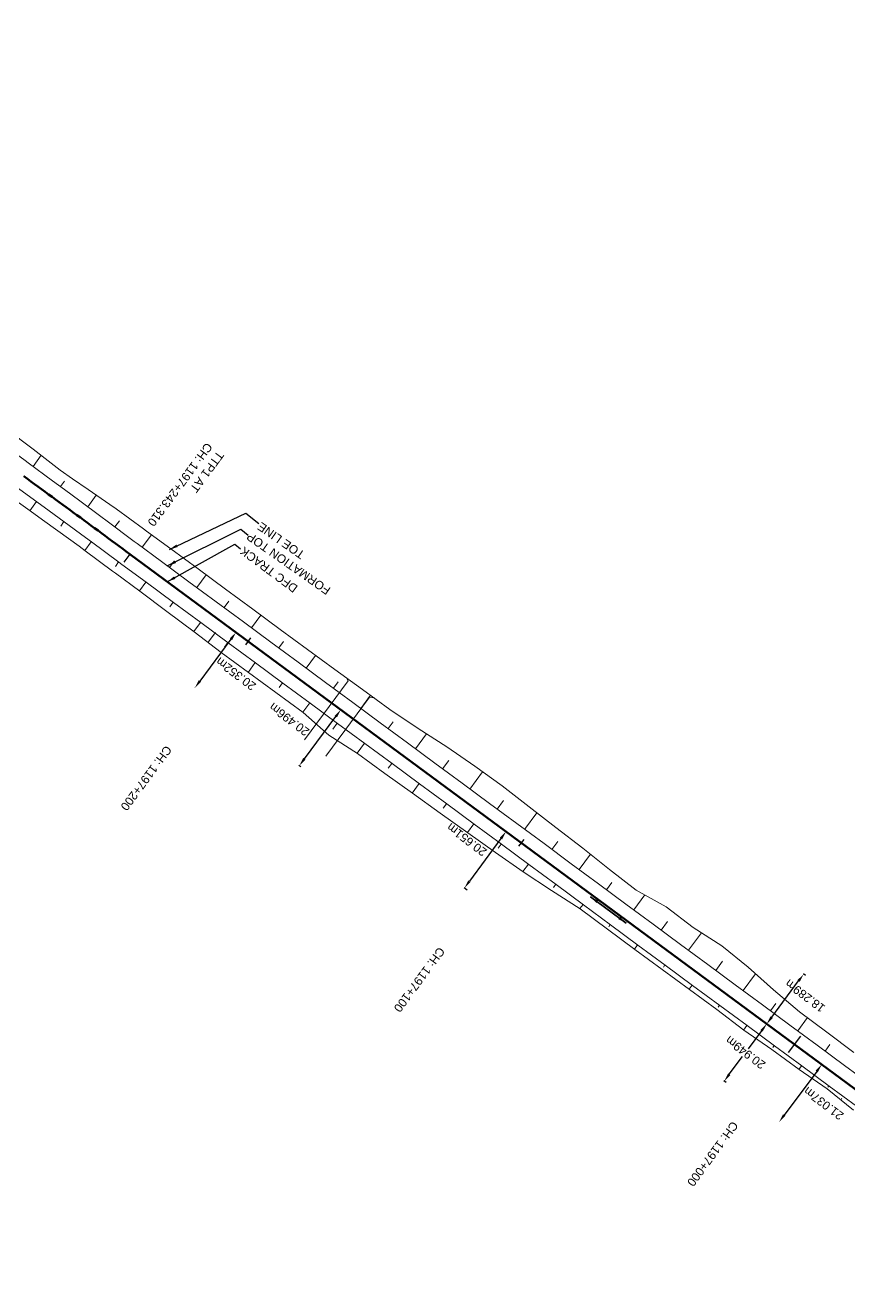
# Model space of a CAD drawing. Header units: metres. Extents: x 638322 to 644522, y 3380053 to 3384620.
# Drawn here: x 638558.1 to 638800.8, y 3384227.3 to 3384597.2 of the extents above; entities that cross this region are included whole.
import ezdxf
from ezdxf.enums import TextEntityAlignment as Align

# ---------------------------------------------------------------- set-up
doc = ezdxf.new("R2010")
doc.units = ezdxf.units.M
doc.header["$MEASUREMENT"] = 0
doc.linetypes.add('CENTER2', pattern=[1.125, 0.75, -0.125, 0.125, -0.125])
doc.layers.get('Defpoints').update_dxf_attribs({"lineweight": 0})
for name, color, linetype, lineweight in [('C-ALIG-DG-LINE', 1, 'CENTER2', 70), ('C-ALIG-DG-SPIRAL', 1, 'CENTER2', 70), ('C-ALIG-LABL-DG', 1, 'Continuous', 25), ('C-ALIG-LABL-DG-MARK', 1, 'Continuous', 25), ('PROPOSED DFCC TOE LINE', 239, 'Continuous', 0), ('PROPOSED DFCC TOE SLOPES', 239, 'Continuous', 0), ('PROPOSED DFCC TRACK', 1, 'Continuous', 0), ('PROPOSED FORMATION LINE - PLAN', 187, 'Continuous', 0)]:
    doc.layers.add(name, color=color, linetype=linetype, lineweight=lineweight)
doc.layers.add('Dimension', color=10, linetype='Continuous')
doc.layers.add('Layer3', color=1, linetype='Continuous')
doc.styles.add('Arial', font='arial.ttf')
doc.styles.get("Standard").update_dxf_attribs({"font": 'arial.ttf'})
doc.styles.add('Style-Arial', font='arial.ttf')
doc.dimstyles.new('ISO-25', dxfattribs={"dimtxt": 2.5, "dimasz": 2.5, "dimexe": 1.25, "dimexo": 0.625, "dimtad": 1, "dimtxsty": 'Standard', "dimcen": 2.5, "dimadec": 0, "dimazin": 0, "dimtfac": 1, "dimtmove": 0, "dimatfit": 3, "dimfxl": 1, "dimarcsym": 0})
doc.dimstyles.get("Standard").update_dxf_attribs({"dimtxt": 2.5, "dimasz": 2.5, "dimexe": 0.18, "dimexo": 0.0625, "dimgap": 0.09, "dimtad": 0, "dimtih": 1, "dimtoh": 1, "dimdec": 3, "dimzin": 0, "dimdsep": 46, "dimtxsty": 'Standard', "dimcen": 0.09, "dimazin": 0, "dimtfac": 1, "dimtdec": 3, "dimtofl": 0, "dimtmove": 0, "dimatfit": 3, "dimfxl": 1, "dimtolj": 1, "dimtzin": 0, "dimarcsym": 0})

# ---------------------------------------------------------------- blocks, each defined once
blk = doc.blocks.new('*D441')
at = {"layer": 'Defpoints', "color": 0, "transparency": 16777216}
for p in [(638651.0849139311, 3384395.520411881), (638651.6618625657, 3384395.091383728), (638639.4316161424, 3384378.644388502)]:
    blk.add_point(p, dxfattribs=at)
at = {"layer": 'Dimension', "color": 0, "lineweight": -2, "transparency": 16777216}
for p, q in [((638651.5615560273, 3384395.165973261), (638650.9846073927, 3384395.595001413)), ((638640.3464581559, 3384381.079547424), (638649.5931232832, 3384393.514281111)), ((638639.3313096038, 3384378.718978035), (638638.7543609694, 3384379.148006187))]:
    blk.add_line(p, q, dxfattribs=at)
at = {"layer": 'Dimension', "color": 0, "transparency": 16777216}
for points in [[(638649.258768155, 3384393.762912886), (638649.9274784115, 3384393.265649336), (638651.0849139311, 3384395.520411881)], [(638640.0121030277, 3384381.328179199), (638640.6808132841, 3384380.830915649), (638638.8546675078, 3384379.073416654)]]:
    blk.add_solid(points, dxfattribs=at)
at = {"layer": 'Dimension', "color": 0, "lineweight": 0, "transparency": 16777216, "insert": (638635.8837795716, 3384392.688588458), "char_height": 2.5, "attachment_point": 5, "rotation": 143, "style": 'Style-Arial'}
blk.add_mtext('\\A1;20.496m', dxfattribs=at)
blk = doc.blocks.new('TerminatorOpen_0.5')
at = {"color": 0, "linetype": 'ByBlock', "lineweight": -2}
for q in [(-1, 0.25), (-1, 0), (-1, -0.25)]:
    blk.add_line((0, 0), q, dxfattribs=at)
blk = doc.blocks.new('*D455')
at = {"layer": 'Defpoints', "color": 0, "transparency": 16777216}
for p in [(638776.543157438, 3384302.979687318), (638777.2027900645, 3384302.489638337), (638764.7098512431, 3384285.673462053)]:
    blk.add_point(p, dxfattribs=at)
at = {"layer": 'Dimension', "color": 0, "lineweight": -2, "transparency": 16777216}
for p, q in [((638777.1024497175, 3384302.564182383), (638776.442817091, 3384303.054231364)), ((638775.052276521, 3384300.972880379), (638771.1324550482, 3384295.69658712)), ((638765.5410995332, 3384288.170317973), (638769.4609210065, 3384293.446611232)), ((638764.609510896, 3384285.748006099), (638763.9498782693, 3384286.23805508))]:
    blk.add_line(p, q, dxfattribs=at)
at = {"layer": 'Dimension', "color": 0, "transparency": 16777216}
for points in [[(638774.7178086976, 3384301.221360532), (638775.3867443441, 3384300.724400226), (638776.543157438, 3384302.979687318)], [(638765.2066317098, 3384288.418798125), (638765.8755673564, 3384287.92183782), (638764.0502186164, 3384286.163511034)]]:
    blk.add_solid(points, dxfattribs=at)
at = {"layer": 'Dimension', "color": 0, "lineweight": 0, "transparency": 16777216, "insert": (638770.2966880274, 3384294.571599176), "char_height": 2.5, "attachment_point": 5, "rotation": 143, "style": 'Style-Arial'}
blk.add_mtext('\\A1;20.949m', dxfattribs=at)
blk = doc.blocks.new('*D457')
at = {"layer": 'Defpoints', "color": 0, "transparency": 16777216}
for p in [(638787.4510843346, 3384317.660040515), (638788.111905674, 3384317.168942552), (638777.2027900647, 3384302.489638338)]:
    blk.add_point(p, dxfattribs=at)
at = {"layer": 'Dimension', "color": 0, "lineweight": -2, "transparency": 16777216}
for p, q in [((638788.0115773838, 3384317.243502824), (638787.3507560443, 3384317.734600787)), ((638778.0331741681, 3384304.987302105), (638785.9598788919, 3384315.65347471)), ((638777.1024617746, 3384302.56419861), (638776.441640435, 3384303.055296572))]:
    blk.add_line(p, q, dxfattribs=at)
at = {"layer": 'Dimension', "color": 0, "transparency": 16777216}
for points in [[(638785.6254512577, 3384315.90200895), (638786.294306526, 3384315.404940469), (638787.4510843346, 3384317.660040515)], [(638777.6987465338, 3384305.235836345), (638778.3676018021, 3384304.738767864), (638776.5419687254, 3384302.9807363)]]:
    blk.add_solid(points, dxfattribs=at)
at = {"layer": 'Dimension', "color": 0, "lineweight": 0, "transparency": 16777216, "insert": (638787.8793931184, 3384311.250007955), "char_height": 2.5, "attachment_point": 5, "rotation": 143, "style": 'Style-Arial'}
blk.add_mtext('\\A1;18.289m', dxfattribs=at)
blk = doc.blocks.new('*D465')
at = {"layer": 'Defpoints', "color": 0, "transparency": 16777216}
for p in [(638792.7736336712, 3384291.015748097), (638780.216530785, 3384274.137072725), (638780.216530785, 3384274.137072725)]:
    blk.add_point(p, dxfattribs=at)
at = {"layer": 'Dimension', "color": 0, "lineweight": -2, "transparency": 16777216}
blk.add_line((638791.2813952328, 3384289.00995039), (638781.7087692234, 3384276.142870432), dxfattribs=at)
at = {"layer": 'Dimension', "color": 0, "transparency": 16777216}
for points in [[(638790.9470956146, 3384289.258656796), (638791.6156948507, 3384288.761243983), (638792.7736336712, 3384291.015748097)], [(638781.3744696053, 3384276.391576839), (638782.0430688413, 3384275.894164026), (638780.216530785, 3384274.137072725)]]:
    blk.add_solid(points, dxfattribs=at)
at = {"layer": 'Dimension', "color": 0, "lineweight": 0, "transparency": 16777216, "insert": (638793.332625133, 3384279.568252478), "char_height": 2.5, "attachment_point": 5, "rotation": 143, "style": 'Style-Arial'}
blk.add_mtext('\\A1;21.037m', dxfattribs=at)
blk = doc.blocks.new('*D469')
at = {"layer": 'Defpoints', "color": 0, "transparency": 16777216}
for p in [(638620.1949267997, 3384418.302086661), (638608.0576233875, 3384401.965456876), (638608.0601165523, 3384401.963605169)]:
    blk.add_point(p, dxfattribs=at)
at = {"layer": 'Dimension', "color": 0, "lineweight": -2, "transparency": 16777216}
for p, q in [((638618.7018094535, 3384416.296940723), (638609.548247569, 3384403.972454522)), ((638620.0945769174, 3384418.37661787), (638620.0920837529, 3384418.378469577)), ((638607.9597666699, 3384402.038136378), (638607.9572735054, 3384402.039988085))]:
    blk.add_line(p, q, dxfattribs=at)
at = {"layer": 'Dimension', "color": 0, "transparency": 16777216}
for points in [[(638618.367309846, 3384416.545378086), (638619.0363090613, 3384416.048503359), (638620.192433635, 3384418.303938368)], [(638609.2137479614, 3384404.220891885), (638609.8827471768, 3384403.724017159), (638608.0576233875, 3384401.965456876)]]:
    blk.add_solid(points, dxfattribs=at)
at = {"layer": 'Dimension', "color": 0, "lineweight": 0, "transparency": 16777216, "insert": (638620.1642167168, 3384406.10262427), "char_height": 2.5, "attachment_point": 5, "rotation": 143, "style": 'Style-Arial'}
blk.add_mtext('\\A1;20.352m', dxfattribs=at)
blk = doc.blocks.new('*D470')
at = {"layer": 'Defpoints', "color": 0, "transparency": 16777216}
for p in [(638700.6424005027, 3384358.962263182), (638687.4840013685, 3384343.008076611), (638688.3743153224, 3384342.350561352)]:
    blk.add_point(p, dxfattribs=at)
at = {"layer": 'Dimension', "color": 0, "lineweight": -2, "transparency": 16777216}
for p, q in [((638698.2669020277, 3384357.608752101), (638688.9691858899, 3384345.01910295)), ((638700.5418491857, 3384359.036522408), (638699.6515352321, 3384359.694037667)), ((638688.2737640054, 3384342.424820578), (638687.3834500515, 3384343.082335837))]:
    blk.add_line(p, q, dxfattribs=at)
at = {"layer": 'Dimension', "color": 0, "transparency": 16777216}
for points in [[(638697.931730971, 3384357.856282855), (638698.6020730843, 3384357.361221347), (638699.7520865491, 3384359.61977844)], [(638688.6340148333, 3384345.266633704), (638689.3043569466, 3384344.771572196), (638687.4840013685, 3384343.008076611)]]:
    blk.add_solid(points, dxfattribs=at)
at = {"layer": 'Dimension', "color": 0, "lineweight": 0, "transparency": 16777216, "insert": (638688.1834141577, 3384357.261592017), "char_height": 2.5, "attachment_point": 5, "rotation": 143, "style": 'Style-Arial'}
blk.add_mtext('\\A1;20.651m', dxfattribs=at)
blk = doc.blocks.new('Tick Hor')
at = {"color": 1}
blk.add_lwpolyline([(-0.5, 0), (0.5, 0)], dxfattribs=at)

msp = doc.modelspace()

# ---------------------------------------------------------------- linework, layer by layer
at = {"layer": 'C-ALIG-DG-LINE', "color": 1, "linetype": 'Continuous', "lineweight": 50, "flags": 128}
msp.add_lwpolyline([(638869.5704835472, 3384234.357198923), (638588.8892981703, 3384441.393805612)], dxfattribs=at)
at = {"layer": 'C-ALIG-DG-SPIRAL', "color": 1, "linetype": 'Continuous', "lineweight": 50, "flags": 128}
msp.add_lwpolyline([(638588.8892981703, 3384441.393805612), (638587.850901406, 3384442.159745899), (638586.8124932558, 3384442.925670749), (638585.7740623346, 3384443.691564725), (638584.7355972582, 3384444.457412391), (638583.6970866449, 3384445.223198306), (638582.6585191159, 3384445.988907029), (638581.6198832954, 3384446.754523117), (638580.581167812, 3384447.520031121), (638579.5423612988, 3384448.285415592), (638578.5034523952, 3384449.050661074), (638577.4644297457, 3384449.81575211), (638576.4252820027, 3384450.580673235), (638575.3859978254, 3384451.345408977), (638574.3465658819, 3384452.109943863), (638573.3069748487, 3384452.874262408), (638572.2672134123, 3384453.638349125), (638571.2272702698, 3384454.402188515), (638570.1871341284, 3384455.165765074), (638569.1467937081, 3384455.929063286), (638568.1062377408, 3384456.69206763), (638567.0654549715, 3384457.454762573), (638566.0244341592, 3384458.217132573), (638564.9831640773, 3384458.979162076), (638563.9416335144, 3384459.740835518), (638562.8998312751, 3384460.502137322), (638561.8577461806, 3384461.263051902), (638560.8153670692, 3384462.023563656), (638559.7726827976, 3384462.783656972), (638558.7296822409, 3384463.543316222), (638557.6863542936, 3384464.302525765)], dxfattribs=at)
at = {"layer": 'C-ALIG-LABL-DG', "color": 1, "linetype": 'Continuous', "lineweight": 25}
for p, q in [((638588.889298784, 3384441.393805454), (638588.889298784, 3384441.393805454)), ((638784.6948725254, 3384296.963313662), (638783.2108582362, 3384294.951423607))]:
    msp.add_line(p, q, dxfattribs=at)
at = {"layer": 'C-ALIG-LABL-DG-MARK', "color": 1, "linetype": 'Continuous', "lineweight": 25}
msp.add_line((638588.8892981703, 3384441.393805612), (638587.1084810232, 3384438.979537548), dxfattribs=at)
at = {"layer": 'Layer3', "color": 1, "linetype": 'Continuous', "lineweight": -3}
msp.add_lwpolyline([(638869.5704969717, 3384234.357189042), (638588.889298784, 3384441.393805454), (638587.8509020202, 3384442.159745741), (638586.8124938705, 3384442.925670591), (638585.7740629497, 3384443.691564569), (638584.7355978738, 3384444.457412235), (638583.697087261, 3384445.223198151), (638582.6585197324, 3384445.988906875), (638581.6198839124, 3384446.754522962), (638580.5811684295, 3384447.520030968), (638579.5423619167, 3384448.285415439), (638578.5034530136, 3384449.050660923), (638577.4644303647, 3384449.815751959), (638576.425282622, 3384450.580673084), (638575.3859984452, 3384451.345408827), (638574.3465665022, 3384452.109943714), (638573.3069754695, 3384452.87426226), (638572.2672140336, 3384453.638348977), (638571.2272708914, 3384454.402188368), (638570.1871347507, 3384455.165764926), (638569.1467943308, 3384455.92906314), (638568.106238364, 3384456.692067484), (638567.065455595, 3384457.454762429), (638566.0244347833, 3384458.217132429), (638564.9831647017, 3384458.979161932), (638563.9416341394, 3384459.740835374), (638562.8998319005, 3384460.50213718), (638561.8577468063, 3384461.26305176), (638560.8153676956, 3384462.023563516), (638559.7726834244, 3384462.783656832), (638558.729682868, 3384463.543316083), (638557.6863549213, 3384464.302525626)], dxfattribs=at)
at = {"layer": 'PROPOSED DFCC TOE LINE', "lineweight": 0}
for points in [[(638552.4487991208, 3384478.291400608, 264.724848507398), (638560.482243655, 3384472.285243169, 264.7976061113548), (638561.3490718096, 3384471.611103122, 264.8149179433726), (638568.3959212581, 3384466.121719837, 264.9362543394447), (638572.0396318517, 3384463.588211016, 264.8719234303962), (638576.6159610772, 3384460.389846393, 264.7944403664112), (638583.0361574125, 3384456.003653966, 264.6405113449071), (638584.8466118127, 3384454.682891552, 264.6300114176265), (638592.9263623535, 3384448.782873758, 264.5830943709504), (638593.8095651148, 3384448.136576949, 264.5784008277961), (638601.0094901518, 3384442.894963712, 264.5448730587643), (638609.083045174, 3384436.994150105, 264.5165992427839), (638617.1518172966, 3384431.08685188, 264.4923542730518), (638625.1972173747, 3384425.147866018, 264.4877966016459), (638633.2405225141, 3384419.206039853, 264.4850035889829), (638641.2649015628, 3384413.238553841, 264.4981528527424), (638649.3537262577, 3384407.358442739, 264.4570167218435), (638657.4577056926, 3384401.498878317, 264.4031150884124), (638665.5557399181, 3384395.631253426, 264.3542213656929), (638673.8634326909, 3384390.047881979, 264.1287230517229), (638682.296306363, 3384384.634229832, 263.7977793747598), (638690.5204630266, 3384378.937600771, 263.6426471898565), (638698.6342311525, 3384373.091307781, 263.5805001128135), (638706.5484704016, 3384366.974495077, 263.6864249612941), (638714.4635243252, 3384360.858786901, 263.7916635736552), (638722.4112557038, 3384354.787382569, 263.8693765322359), (638730.1949939799, 3384348.493637649, 264.085228074873), (638738.1076124811, 3384342.374627547, 264.1925181503166), (638746.9592648749, 3384337.528752366, 263.508818785688), (638754.893267284, 3384331.438734401, 263.5980962575256), (638763.2970029069, 3384325.985577111, 263.2916968378057), (638771.1071123015, 3384319.727585951, 263.4853348305367), (638778.5688737527, 3384312.997307333, 263.9724015769145), (638786.258588411, 3384306.576085917, 264.2674533374509), (638794.2810077458, 3384300.605942939, 264.282253354092), (638802.2660988183, 3384294.585190591, 264.3284966036856)], [(638802.1240597678, 3384277.545737805, 265.9305115734608), (638794.353901441, 3384283.857894315, 266.1708536182792), (638786.1079680022, 3384289.524998592, 266.0104294156299), (638778.027039555, 3384295.415815366, 265.9889961554825), (638769.8023186648, 3384301.111679452, 265.8464402130345), (638761.8900942786, 3384307.231223891, 265.967113783946), (638753.8207925399, 3384313.137804067, 265.9554742105216), (638745.7560112141, 3384319.050512983, 265.9476423792678), (638737.6912298885, 3384324.9632219, 265.9398105480366), (638729.6264485628, 3384330.875930816, 265.9319787168073), (638721.6285214889, 3384336.879280212, 265.9804611543641), (638713.1707879256, 3384342.259227511, 265.6416284157808), (638704.8448765172, 3384347.817898272, 265.4138352609006), (638696.6097572424, 3384353.499664309, 265.2625203029734), (638688.4710580771, 3384359.312155987, 265.1924242329183), (638680.3083958236, 3384365.092158696, 265.1021430024795), (638672.1830792974, 3384370.922794454, 265.0433197163723), (638664.0630896657, 3384376.760652373, 264.988983506979), (638655.9724279299, 3384382.638272829, 264.9593514708856), (638647.5277931452, 3384388.035979351, 264.6315524081342), (638640.0192767879, 3384394.702868029, 265.0922869613946), (638631.9763099075, 3384400.645152801, 265.102830394225), (638623.8415898068, 3384406.463039265, 265.0360860648386), (638615.8137135452, 3384412.425783784, 265.059340988077), (638607.8468728125, 3384418.471279801, 265.1340088144216), (638599.8316518152, 3384424.45118223, 265.1679238217929), (638591.8232281911, 3384430.440300484, 265.2075645549334), (638584.6533340716, 3384435.722629408, 265.2109563496689), (638583.7751275743, 3384436.375561236, 265.2137589432108), (638575.7524012603, 3384442.338836428, 265.2397704696058), (638573.9598192641, 3384443.677556289, 265.2486398876281), (638567.7155005482, 3384448.272350318, 265.2545469806724), (638563.196187946, 3384451.518306966, 265.230137695213), (638559.5999141479, 3384454.087762761, 265.2078457385688), (638552.3629739827, 3384459.243854038, 265.1657351198784)]]:
    msp.add_polyline3d(points, dxfattribs=at)
at = {"layer": 'PROPOSED DFCC TOE SLOPES'}
for p, q in [((638560.4039759852, 3384467.2001672, 266.8711658049356), (638562.8004663606, 3384470.480489925, 264.8399088255242)), ((638569.6303732437, 3384462.862386919, 265.8798443720676), (638568.4597786396, 3384461.275307213, 266.8658962933157)), ((638561.4529008897, 3384456.854055779, 266.8714066842726), (638559.4893282482, 3384454.166551722, 265.2072022565797)), ((638576.499416221, 3384455.328529356, 266.8606247280156), (638579.0282018215, 3384458.74183572, 264.7366050856788)), ((638568.5657327807, 3384449.644902226, 266.0594324921689), (638569.5191114302, 3384450.943370123, 266.8648751083759)), ((638585.8642366779, 3384451.167507801, 265.7358530224164), (638584.5299899294, 3384449.369514246, 266.8553513446651)), ((638592.5602929725, 3384443.410148156, 266.8498513912723), (638595.2703186005, 3384447.073134653, 264.5715985617687)), ((638577.5740681791, 3384445.017354445, 266.858345752279), (638575.6549846927, 3384442.411588187, 265.240252471691)), ((638584.6510449848, 3384437.765096928, 266.0329445438989), (638585.6230432546, 3384439.083215925, 266.851818628313)), ((638601.9772069342, 3384439.330650256, 265.6900074116857), (638600.608029491, 3384437.474330022, 266.8433256336862)), ((638608.6557660092, 3384431.538511887, 266.8367998761001), (638611.418554987, 3384435.284279909, 264.5095815251109)), ((638593.6707941003, 3384433.14741722, 266.8452928531086), (638591.7266013616, 3384430.51148908, 265.2076102652838)), ((638618.092032294, 3384427.485251718, 265.6606545857375), (638616.7035025278, 3384425.602693752, 266.830274118514)), ((638600.7270314377, 3384425.86733213, 266.0035833477232), (638601.7185304804, 3384427.211598897, 266.8387670940909)), ((638609.7662668606, 3384421.275780574, 266.8322413350731), (638607.750671808, 3384418.543052323, 265.1344158721653)), ((638624.7512390461, 3384419.666875618, 266.8237483609278), (638627.5253557578, 3384423.428001693, 264.4869881628422)), ((638616.7660482278, 3384413.919152916, 265.9429763745073), (638617.8140032408, 3384415.339962252, 266.8257155760554)), ((638634.1810791481, 3384415.604902879, 265.6530161263928), (638632.7989755647, 3384413.731057482, 266.8172226033417)), ((638625.8617396209, 3384409.40414393, 266.8191898170376), (638623.7452369102, 3384406.534605853, 265.0363651771646)), ((638640.846712083, 3384407.795239347, 266.8106968457556), (638643.6062156023, 3384411.53655297, 264.4862459806769)), ((638632.8940753206, 3384402.091653184, 265.957346683733), (638633.9094760012, 3384403.468325608, 266.8126640580198)), ((638650.2969377225, 3384403.760905163, 265.6227929786754), (638648.8944486015, 3384401.859421213, 266.8041710881694)), ((638656.9421851197, 3384395.923603077, 266.7976453305834), (638659.8016854348, 3384399.800491586, 264.3889627778171)), ((638641.9572123813, 3384397.532507285, 266.8061382990021), (638639.9227427697, 3384394.774189052, 265.0924135067295)), ((638648.7213112591, 3384389.856343121, 265.7183474088471), (638650.0049487615, 3384391.596688963, 266.7996125399844)), ((638666.4751635309, 3384392.001464464, 265.5400351738452), (638664.9899216383, 3384389.987784943, 266.7911195729972)), ((638673.0376581566, 3384384.051966808, 266.7845938154111), (638676.3043318652, 3384388.480897868, 264.0329312517674)), ((638658.0526851417, 3384385.660870641, 266.7930867809666), (638655.8710729768, 3384382.703057667, 264.9554171315718)), ((638665.0332023606, 3384378.278124798, 265.8875944383227), (638666.1004215219, 3384379.725052319, 266.7865610219488)), ((638682.881093489, 3384380.550743298, 265.2654721750513), (638681.0853946751, 3384378.116148673, 266.778068057825)), ((638689.1331311935, 3384372.180330538, 266.7715423002388), (638692.8689969535, 3384377.245388569, 263.6246586897386)), ((638674.148157902, 3384373.789233997, 266.7800352629311), (638672.0856208295, 3384370.992862116, 265.0426675574462)), ((638699.0529395328, 3384368.782652963, 265.1880883258596), (638697.1808677118, 3384366.244512404, 266.7650165426528)), ((638681.2033838514, 3384366.507777675, 265.9374732461359), (638682.1958942822, 3384367.853415675, 266.7735095039133)), ((638705.2286042302, 3384360.308694268, 266.7584907850666), (638708.8394864111, 3384365.204300524, 263.7168863261901)), ((638690.2436306623, 3384361.917597352, 266.7669837448955), (638688.3730874399, 3384359.381529255, 265.191340651435)), ((638697.4017206298, 3384354.775603274, 266.0110684877546), (638698.2913670425, 3384355.98177903, 266.7604579858778)), ((638715.020169794, 3384356.737146125, 265.2830613264232), (638713.2763407488, 3384354.372876133, 266.7519650274805)), ((638706.3391034227, 3384350.045960707, 266.75393222686), (638704.7460362299, 3384347.886092475, 265.4120191349389)), ((638721.3240772671, 3384348.437057999, 266.7454392698943), (638724.6642623385, 3384352.965655198, 263.931854860828)), ((638713.728848864, 3384343.218043336, 266.1931504220933), (638714.3868398028, 3384344.110142385, 266.7474064678423)), ((638730.9285594203, 3384344.611863608, 265.4275983745046), (638729.3718137856, 3384342.501239864, 266.7389135123082)), ((638737.4195503038, 3384336.565421729, 266.7323877547223), (638740.6697273497, 3384340.971986741, 263.9946210538519)), ((638722.434576183, 3384338.174324063, 266.7408807088245), (638721.5270093201, 3384336.943851899, 265.9763943856611)), ((638730.0063838441, 3384331.593245247, 266.3334577834382), (638730.4823125632, 3384332.238505741, 266.7343549498067)), ((638747.3615261771, 3384333.197798725, 265.1302610941144), (638745.4672868223, 3384330.629603595, 266.725861997136)), ((638753.5150233407, 3384324.693785459, 266.7193362395499), (638757.3257324364, 3384329.860315508, 263.5094088041561)), ((638738.5300489434, 3384326.302687419, 266.727829190789), (638737.5944340465, 3384325.034187946, 265.9397165481292)), ((638746.1185003478, 3384319.744174063, 266.3344259055657), (638746.5777853236, 3384320.366869096, 266.7213034317712)), ((638763.5602012664, 3384321.466083004, 265.0302779630421), (638761.5627598593, 3384318.757967324, 266.7128104819637)), ((638769.6104963776, 3384312.82214919, 266.7062847243776), (638773.2669225957, 3384317.7795037, 263.6263165249617)), ((638754.6255217037, 3384314.431050773, 266.7147776727534), (638753.723996698, 3384313.208770113, 265.955380210614)), ((638779.226449052, 3384309.012506443, 265.3787817059531), (638777.6582328961, 3384306.886331054, 266.6997589667915)), ((638762.2332511327, 3384307.898674414, 266.3376129980745), (638762.673258084, 3384308.495232451, 266.7082519137358)), ((638770.7209944641, 3384302.559414129, 266.7017261547179), (638769.7073538556, 3384301.185127997, 265.8478885721935)), ((638785.7059694143, 3384300.95051292, 266.6932332092055), (638788.5806813884, 3384304.848025278, 264.2717372090952)), ((638778.3485274583, 3384296.053887292, 266.3412427767308), (638778.7687308443, 3384296.623595807, 266.6952003957002)), ((638795.1730009865, 3384296.93896409, 265.4911729678194), (638793.7537059328, 3384295.014694785, 266.6867074516193)), ((638786.8164672244, 3384290.687777484, 266.6886746366824), (638786.0109783579, 3384289.595701882, 266.0101721674319)), ((638794.5595674817, 3384284.338935852, 266.425538519092), (638794.8642036046, 3384284.751959162, 266.6821488776646))]:
    msp.add_line(p, q, dxfattribs=at)
at = {"layer": 'PROPOSED DFCC TOE SLOPES', "flags": 128}
for points in [[(638614.1219692281, 3384418.317841661), (638611.9962385439, 3384415.4565486)], [(638798.7376693811, 3384281.143028151), (638798.4467201469, 3384280.751456293)]]:
    msp.add_lwpolyline(points, dxfattribs=at)
at = {"layer": 'PROPOSED DFCC TRACK', "linetype": 'Continuous', "flags": 128}
for points in [[(638640.343607492, 3384386.624666313), (638653.2780021111, 3384404.032324888), (638652.7892725611, 3384404.964478587)], [(638646.6394565966, 3384381.87036581), (638659.573851216, 3384399.278024385), (638660.9998538175, 3384399.003550552)]]:
    msp.add_lwpolyline(points, dxfattribs=at)
at = {"layer": 'PROPOSED FORMATION LINE - PLAN', "lineweight": 0, "extrusion": (0.01216295721070906, 0.01592261641851104, 0.9997992462281012), "elevation": 61923.09109227904, "flags": 128}
msp.add_lwpolyline([(1546124.196260352, -3076564.221129649), (1546126.964631964, -3076564.262145542), (1546136.963534447, -3076564.410288195), (1546146.962436936, -3076564.55843087), (1546156.961339416, -3076564.706573508), (1546166.960241903, -3076564.85471617), (1546176.959144386, -3076565.002858835), (1546186.95804687, -3076565.151001487), (1546196.95694935, -3076565.299144128), (1546206.955851837, -3076565.447286799), (1546213.208013572, -3076565.53991813), (1546216.954770355, -3076565.609416534), (1546226.542042598, -3076565.784209345), (1546226.955978402, -3076565.791578597), (1546236.960640294, -3076565.962327783), (1546239.882194107, -3076566.008823583), (1546246.968934053, -3076566.113318243), (1546253.228873227, -3076566.19397561), (1546256.980852523, -3076566.222208889), (1546266.993877449, -3076566.274617824), (1546268.914501466, -3076566.280856193), (1546277.007021409, -3076566.293656477), (1546284.600369449, -3076566.285845908), (1546287.020049245, -3076566.270277997), (1546297.030428645, -3076566.187712323), (1546297.947903623, -3076566.178866905), (1546307.037254453, -3076566.082162792), (1546311.28914137, -3076566.03238816), (1546317.040639217, -3076565.961979379), (1546324.624371941, -3076565.866197001), (1546327.040905576, -3076565.844549356), (1546337.040504016, -3076565.754971632), (1546347.040102459, -3076565.665393911), (1546357.039700904, -3076565.5758162), (1546367.03929935, -3076565.48623849), (1546377.038897793, -3076565.396660769), (1546387.038496236, -3076565.307083047), (1546397.038094677, -3076565.217505326), (1546407.037693121, -3076565.127927602), (1546417.037291564, -3076565.038349884), (1546427.036890006, -3076564.948772153), (1546437.036488445, -3076564.859194425), (1546447.036086887, -3076564.769616704), (1546457.035685332, -3076564.680038987), (1546467.035283773, -3076564.590461263), (1546477.034882217, -3076564.500883545), (1546487.034480663, -3076564.41130584), (1546497.034079108, -3076564.321728122), (1546507.033677549, -3076564.232150398), (1546517.033275988, -3076564.142572667), (1546522.852288904, -3076564.090445179), (1546524.670397714, -3076564.074157089), (1546526.488506521, -3076564.057866485), (1546527.032874431, -3076564.052988354), (1546528.306615329, -3076564.041573403), (1546530.124724139, -3076564.025277823), (1546531.94283294, -3076564.008979729), (1546533.760941748, -3076563.992679161), (1546535.579050557, -3076563.976376103), (1546537.032472877, -3076563.963341431), (1546537.397159368, -3076563.960070565), (1546539.215268173, -3076563.943762515), (1546541.033376985, -3076563.927451993), (1546542.851485786, -3076563.911138942), (1546547.03207132, -3076563.873625683), (1546557.031669765, -3076563.783897173), (1546567.031268207, -3076563.694168659), (1546577.030866649, -3076563.604440147), (1546584.04425298, -3076563.541507538), (1546587.03078726, -3076563.537085881), (1546597.033259854, -3076563.519793855), (1546604.050347275, -3076563.502538464), (1546607.038196444, -3076563.470822697), (1546617.043173244, -3076563.355340865), (1546621.572071965, -3076563.29836732), (1546627.047975012, -3076563.225569197), (1546637.052581339, -3076563.081507984), (1546639.093231468, -3076563.050368689), (1546647.055114333, -3076562.864050486), (1546657.05442924, -3076562.622745784), (1546659.093676546, -3076562.573120156), (1546667.052813797, -3076562.439137217), (1546677.051398837, -3076562.270822483), (1546687.049983872, -3076562.102507741), (1546697.048568916, -3076561.93419303), (1546707.047153949, -3076561.765878282), (1546717.045738996, -3076561.597563577), (1546727.044324033, -3076561.429248841), (1546737.042909069, -3076561.260934103), (1546747.041494112, -3076561.092619392), (1546757.040079148, -3076560.924304648), (1546767.038664193, -3076560.755989941), (1546777.03724923, -3076560.5876752), (1546787.035834265, -3076560.419360464), (1546797.034419313, -3076560.251045753), (1546807.033004344, -3076560.082731009), (1546817.031589388, -3076559.914416299), (1546827.030174425, -3076559.746101564), (1546837.028759468, -3076559.577786849), (1546847.027344508, -3076559.409472118), (1546857.025929542, -3076559.241157372), (1546867.024514585, -3076559.072842662), (1546877.023099626, -3076558.904527928), (1546887.021684665, -3076558.73621321), (1546897.0202697, -3076558.567898464), (1546907.01885474, -3076558.399583736), (1546917.017439778, -3076558.231269007), (1546927.016024818, -3076558.062954281), (1546937.014609862, -3076557.894639573), (1546947.013194896, -3076557.726324823), (1546957.011779936, -3076557.558010097), (1546967.010364976, -3076557.389695371), (1546977.008950015, -3076557.221380644), (1546987.007535056, -3076557.053065923), (1546997.0061201, -3076556.8847512), (1547005.91049624, -3076556.734856222), (1547007.004794477, -3076556.720539386), (1547017.006066279, -3076556.58767155), (1547019.245779218, -3076556.556873853), (1547027.010667736, -3076556.444835304), (1547032.586950051, -3076556.357610827), (1547037.018514716, -3076556.283088281), (1547045.933763297, -3076556.115862488), (1547047.029351008, -3076556.089377588), (1547057.040031089, -3076555.827536842), (1547058.185468739, -3076555.795295895), (1547067.04971246, -3076555.529952563), (1547070.435656396, -3076555.421191796), (1547077.058267451, -3076555.19662859), (1547082.684092216, -3076554.993557291), (1547087.06460254, -3076554.8112923), (1547096.020787823, -3076554.420427328), (1547097.065799842, -3076554.3734507), (1547107.062409868, -3076553.912884518), (1547109.34925912, -3076553.805235373), (1547117.054874485, -3076553.438529831), (1547122.670555012, -3076553.169161503), (1547127.044716539, -3076552.975583235), (1547137.03494026, -3076552.533466479), (1547147.025163972, -3076552.091349686), (1547157.015387692, -3076551.649232928), (1547167.005611403, -3076551.207116131), (1547176.995835125, -3076550.764999376), (1547186.986058835, -3076550.322882579), (1547196.976282556, -3076549.880765819), (1547206.966506268, -3076549.438649027), (1547216.956729984, -3076548.996532253), (1547226.946953699, -3076548.554415474), (1547236.937177416, -3076548.1122987), (1547246.927401133, -3076547.670181926), (1547256.917624852, -3076547.228065157), (1547264.145105349, -3076546.908213438), (1547266.907745984, -3076546.785978107), (1547270.71955806, -3076546.618222601)], dxfattribs=at)
at = {"layer": 'PROPOSED FORMATION LINE - PLAN', "lineweight": 0, "extrusion": (0.0001843317147448023, -0.0003536504637980291, 0.9999999204765812), "elevation": -812.3603084578542, "flags": 128}
msp.add_lwpolyline([(639218.6888211435, 3383966.546393645), (639211.1580201323, 3383972.473634583), (639210.8328706012, 3383972.729323469), (639202.9723331542, 3383978.901292807), (639200.6758344775, 3383980.700196636), (639195.1020922692, 3383985.0557423), (639190.1737617212, 3383988.892197832), (639187.216944515, 3383991.186283063), (639179.3121025036, 3383997.290395371), (639177.7935445337, 3383998.458216879), (639171.3869573976, 3384003.368124367), (639165.3635449532, 3384007.959459372), (639163.441535475, 3384009.419473968), (639155.4757644504, 3384015.447752993), (639154.7446446689, 3384015.999445224), (639147.4936265087, 3384021.459611119), (639144.0974659193, 3384024.011319205), (639139.5001543927, 3384027.461668248), (639133.4339234473, 3384032.010790202), (639131.5004189754, 3384033.460501588), (639123.499591653, 3384039.45939666), (639115.4987643339, 3384045.458291719), (639107.497937015, 3384051.457186817), (639099.4971096992, 3384057.456081877), (639091.4962823802, 3384063.454976948), (639083.495455058, 3384069.453872021), (639075.494627739, 3384075.452767092), (639067.4938004166, 3384081.451662178), (639059.492973104, 3384087.450557237), (639051.492145785, 3384093.449452308), (639043.4913184629, 3384099.448347394), (639035.4904911439, 3384105.447242453), (639027.4896638215, 3384111.446137525), (639019.4888365091, 3384117.445032584), (639011.48800919, 3384123.443927669), (639003.4871818677, 3384129.442822741), (638995.486354552, 3384135.4417178), (638987.4855272265, 3384141.440612885), (638979.484699914, 3384147.439507957), (638974.8288211975, 3384150.930412913), (638973.374125313, 3384152.021121156), (638971.9194294057, 3384153.111829391), (638971.4838725342, 3384153.438403145), (638970.464733469, 3384154.202537709), (638969.0100375158, 3384155.293246058), (638967.5553415333, 3384156.383954451), (638966.1006455309, 3384157.474662888), (638964.6459495056, 3384158.565371369), (638963.4830445752, 3384159.437299439), (638963.1912534575, 3384159.656079894), (638961.7365573865, 3384160.746788462), (638960.2818612924, 3384161.837497088), (638958.8271651755, 3384162.928205732), (638955.4822159897, 3384165.436196934), (638947.481387277, 3384171.435094694), (638939.4805585771, 3384177.433992414), (638931.4797298708, 3384183.432890147), (638925.8682142614, 3384187.640317839), (638923.4789789792, 3384189.43168991), (638915.4783403833, 3384195.427226884), (638909.8651925094, 3384199.62723757), (638907.4742399147, 3384201.413811816), (638899.4623759364, 3384207.388885943), (638895.8328389297, 3384210.089859603), (638891.4419843217, 3384213.352508432), (638883.4130814355, 3384219.304667153), (638881.7743532668, 3384220.517341896), (638875.3753485432, 3384225.246343702), (638867.3303759309, 3384231.182692334), (638865.6889010381, 3384232.393417683), (638859.2826897842, 3384237.118486508), (638851.2349521995, 3384243.054306054), (638843.1872146182, 3384248.990125615), (638835.1394770336, 3384254.925945161), (638827.0917394458, 3384260.861764695), (638819.0440018644, 3384266.797584242), (638810.9962642733, 3384272.733403788), (638802.9485266953, 3384278.669223323), (638794.9007891073, 3384284.605042882), (638786.8530515227, 3384290.54086243), (638778.8053139382, 3384296.476681989), (638770.7575763568, 3384302.412501523), (638762.7098387722, 3384308.34832107), (638754.6621011843, 3384314.284140617), (638746.6143635997, 3384320.219960164), (638738.5666260119, 3384326.155779697), (638730.5188884337, 3384332.091599258), (638722.471150846, 3384338.027418804), (638714.4234132614, 3384343.963238365), (638706.3756756767, 3384349.899057898), (638698.3279380954, 3384355.834877432), (638690.2802005108, 3384361.770696992), (638682.2324629228, 3384367.706516539), (638674.1847253384, 3384373.642336099), (638666.1369877539, 3384379.578155633), (638658.0892501725, 3384385.513975179), (638650.0415125847, 3384391.449794739), (638641.9937750032, 3384397.385614273), (638633.9460374153, 3384403.321433807), (638625.898299834, 3384409.257253367), (638617.8505622462, 3384415.193072914), (638609.8028246616, 3384421.128892474), (638601.755087077, 3384427.064712008), (638593.7073494924, 3384433.000531555), (638586.540327131, 3384438.286756531), (638585.6596271052, 3384438.936337484), (638577.6123491797, 3384444.869295896), (638575.8103450969, 3384446.19655382), (638569.5619315743, 3384450.792268329), (638565.0726842555, 3384454.085735464), (638561.5031100321, 3384456.698060552), (638554.3149081095, 3384461.937229162), (638553.4306511867, 3384462.579470208), (638545.3389440798, 3384468.432073001), (638544.4116973917, 3384469.099929187), (638537.226386472, 3384474.25573958), (638534.4772736283, 3384476.219274591), (638529.0930818428, 3384480.050395665), (638524.511826618, 3384483.295129304), (638520.9389400876, 3384485.816256648), (638513.6194833484, 3384490.958846318), (638512.764313349, 3384491.558012238), (638504.5737899813, 3384497.282995974), (638502.6979162463, 3384498.591402854), (638496.3725043818, 3384502.998490085), (638491.7592950502, 3384506.210062374), (638488.1657614472, 3384508.711517389), (638479.9584274481, 3384514.424634074), (638471.7510934491, 3384520.137750772), (638463.5437594497, 3384525.850867457), (638455.336425454, 3384531.563984143), (638447.1290914516, 3384537.277100815), (638438.9217574525, 3384542.990217513), (638430.7144234567, 3384548.703334211), (638422.5070894543, 3384554.416450896), (638414.299755452, 3384560.129567568), (638406.0924214594, 3384565.842684253), (638397.8850874603, 3384571.555800952), (638389.6777534612, 3384577.268917636), (638381.4704194587, 3384582.982034308), (638375.4470842096, 3384586.99210722), (638373.1773154886, 3384588.572121553), (638369.8999057251, 3384590.854716072)], dxfattribs=at)

# ---------------------------------------------------------------- block references
at = {"layer": 'C-ALIG-LABL-DG', "color": 1, "linetype": 'Continuous', "lineweight": 25, "rotation": 233.5866995693617}
for p, xscale, yscale, zscale in [((638623.743668205, 3384415.684456799), 2.5, 2.5, 2.5), ((638704.2192703652, 3384356.32388523), 2.5, 2.5, 2.5), ((638784.6948725254, 3384296.963313662), 6, 6, 6)]:
    msp.add_blockref('Tick Hor', p, dxfattribs=dict(at, xscale=xscale, yscale=yscale, zscale=zscale))

# ---------------------------------------------------------------- texts
at = {"layer": 'PROPOSED DFCC TOE LINE', "insert": (638626.2472697009, 3384448.882090776), "char_height": 2.499999999999999, "width": 19.55328811150029, "attachment_point": 3, "rotation": 145}
msp.add_mtext(' TOE LINE', dxfattribs=at)
at = {"layer": 'PROPOSED DFCC TRACK', "color": 10, "linetype": 'Continuous', "lineweight": -3, "ltscale": 5}
msp.add_text(' DFC TRACK', height=2.499999999999999, rotation=143.4476162338255, dxfattribs=at).set_placement((638622.5846486926, 3384443.741512133), align=Align.RIGHT)
at = {"layer": 'PROPOSED FORMATION LINE - PLAN', "insert": (638623.0325641029, 3384445.918573404, 306.858171163935), "char_height": 2.499999999999999, "width": 34.65141761815623, "attachment_point": 3, "rotation": 145}
msp.add_mtext(' FORMATION TOP', dxfattribs=at)

# ---------------------------------------------------------------- dimensions: what is measured, and where the dimension line sits
at = {"layer": 'Dimension', "color": 10, "lineweight": 0}
for base, p1, p2, angle, picture, middle in [((638608.0576233875, 3384401.965456876), (638620.1949267997, 3384418.302086661), (638608.0601165524, 3384401.963605169), 233.398230217692, '*D469', (638620.1642167168, 3384406.10262427)), ((638651.0849139311, 3384395.520411881), (638639.4316161425, 3384378.644388502), (638651.6618625659, 3384395.091383729), 53.36492273366007, '*D441', (638635.8837795716, 3384392.688588458)), ((638687.4840013685, 3384343.008076611), (638700.6424005028, 3384358.962263182), (638688.3743153224, 3384342.350561352), 233.5533658609616, '*D470', (638688.1834141577, 3384357.261592017)), ((638787.4510843346, 3384317.660040515), (638777.2027900649, 3384302.489638338), (638788.1119056736, 3384317.168942552), 53.38163458176067, '*D457', (638787.8793931184, 3384311.250007955)), ((638780.216530785, 3384274.137072725), (638792.7736336713, 3384291.015748097), (638780.2165307852, 3384274.137072725), 233.35213261894148, '*D465', (638793.332625133, 3384279.568252478))]:
    dim = msp.add_linear_dim(base=base, p1=p1, p2=p2, angle=angle, dimstyle='Standard', override={"dimexe": 0.125, "dimexo": 0.125, "dimgap": 0.125, "dimtad": 1, "dimtih": 0, "dimtoh": 0, "dimzin": 11, "dimpost": 'm', "dimtxsty": 'Style-Arial', "dimsah": 1, "dimadec": 4, "dimazin": 3, "dimtmove": 2, "dimatfit": 1, "dimldrblk": 'TerminatorOpen_0.5', "dimfrac": 2, "dimtzin": 11}, dxfattribs=at)
    dim.commit()
    dim.dimension.update_dxf_attribs({"geometry": picture, "text_midpoint": middle, "dimtype": 129, "text_rotation": 143})
dim = msp.add_aligned_dim(p1=(638764.709851243, 3384285.673462053), p2=(638777.2027900649, 3384302.489638338), distance=0.8217440023983524, dimstyle='Standard', override={"dimexe": 0.125, "dimexo": 0.125, "dimgap": 0.125, "dimtad": 1, "dimtih": 0, "dimtoh": 0, "dimzin": 11, "dimpost": 'm', "dimtxsty": 'Style-Arial', "dimsah": 1, "dimadec": 4, "dimazin": 3, "dimtmove": 2, "dimatfit": 1, "dimldrblk": 'TerminatorOpen_0.5', "dimfrac": 2, "dimtzin": 11}, dxfattribs=at)
dim.commit()
dim.dimension.update_dxf_attribs({"geometry": '*D455', "text_midpoint": (638770.2966880274, 3384294.571599176), "text_rotation": 143})

# ---------------------------------------------------------------- leaders
at = {"layer": 'PROPOSED DFCC TOE LINE', "lineweight": 0}
msp.add_leader([(638600.5755165642, 3384442.751735066), (638623.0857588036, 3384453.478148087), (638626.9587916192, 3384450.419121945)], dimstyle='ISO-25', override={"dimtxt": 3, "dimasz": 2.5, "dimgap": 0.625, "dimtad": 0, "dimdec": 3, "dimzin": 2, "dimtdec": 3}, dxfattribs=at)
at = {"layer": 'PROPOSED DFCC TRACK', "color": 10, "linetype": 'Continuous', "lineweight": -3, "ltscale": 5}
msp.add_leader([(638599.9621012097, 3384433.22626351), (638619.82743213, 3384444.339406827), (638621.5278206364, 3384442.910608995)], dimstyle='ISO-25', override={"dimtxt": 3, "dimasz": 2.5, "dimgap": 0.625, "dimtad": 0, "dimdec": 3, "dimzin": 2, "dimtdec": 3}, dxfattribs=at)
at = {"layer": 'PROPOSED DFCC TRACK', "linetype": 'Continuous', "lineweight": 0}
for points in [[(638724.6438103922, 3384340.460207055), (638735.1274627391, 3384332.685181992)], [(638735.1274627391, 3384332.685181992), (638724.6438103922, 3384340.460207055)]]:
    msp.add_leader(points, dimstyle='ISO-25', override={"dimtxt": 3, "dimasz": 2.5, "dimtad": 0, "dimdec": 3, "dimzin": 2, "dimtdec": 3}, dxfattribs=at)
at = {"layer": 'PROPOSED FORMATION LINE - PLAN', "lineweight": 0}
msp.add_leader([(638600.117070043, 3384437.984772626), (638621.6168197087, 3384448.693169712), (638623.8299861221, 3384446.931178959)], dimstyle='ISO-25', override={"dimtxt": 3, "dimasz": 2.5, "dimgap": 0.625, "dimtad": 0, "dimdec": 3, "dimzin": 2, "dimtdec": 3}, dxfattribs=at)

# ---------------------------------------------------------------- next in the draw order: texts
at = {"layer": 'C-ALIG-LABL-DG', "color": 1, "linetype": 'Continuous', "lineweight": 25, "char_height": 2.5, "style": 'Arial', "bg_fill": 3, "box_fill_scale": 1.04, "bg_fill_color": 256, "bg_fill_true_color": 13158600, "bg_fill_transparency": 0}
for s, insert, width, attachment_point, rotation in [('\\pxql;TTP1 AT \\PCH: 1197+243.310', (638596.6276720572, 3384448.747805453), 29.46950908212938, 6, 233.58669956896884), ('CH: 1197+200', (638600.4583071796, 3384384.488680666), 22.50281377899045, 4, 233.58669956936168), ('CH: 1197+100', (638680.9339093398, 3384325.128109097), 22.50281377899045, 4, 233.58669956936168), ('CH: 1197+000', (638767.3455686569, 3384273.815097745), 22.50281377899045, 4, 233.58669956936168)]:
    msp.add_mtext(s, dxfattribs=dict(at, insert=insert, width=width, attachment_point=attachment_point, rotation=rotation))

doc.saveas('drawing.dxf')
